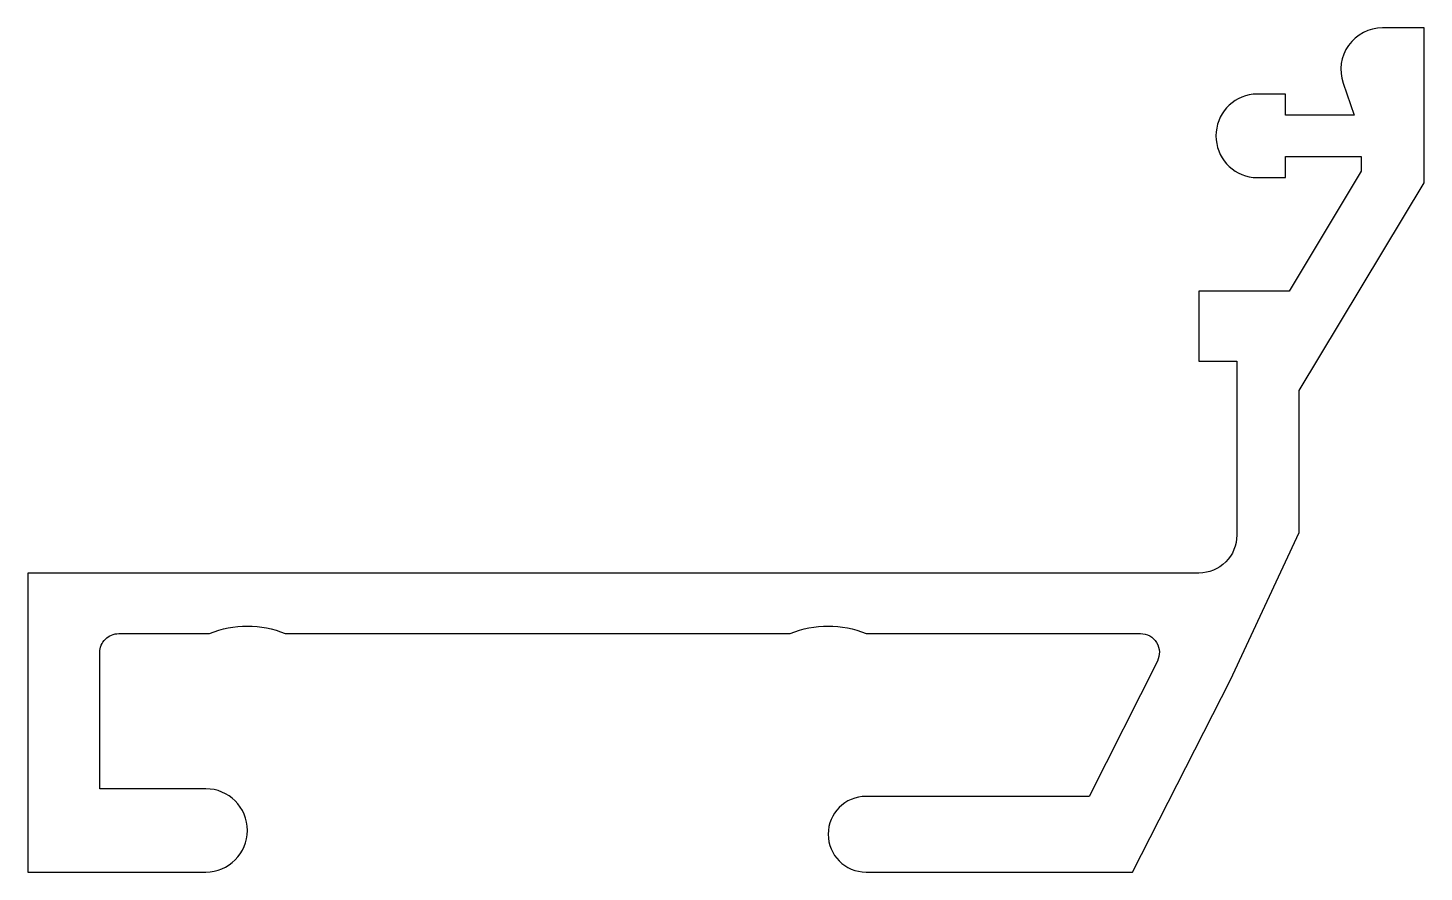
# Model space of a CAD drawing. Extents: x 156.3 to 193.2, y 216.9 to 239.2.
import ezdxf

# ---------------------------------------------------------------- set-up
doc = ezdxf.new("R2010")
doc.units = 0
doc.layers.add('ANA', color=220, linetype='CONTINUOUS')

msp = doc.modelspace()

# ---------------------------------------------------------------- linework, layer by layer
at = {"layer": 'ANA', "color": 7}
msp.add_lwpolyline([(158.156, 222.715, -0.414214), (158.656, 223.215), (161.056, 223.215, -0.2), (163.056, 223.215), (176.406, 223.215, -0.2), (178.406, 223.215), (185.66, 223.215, -0.558539), (186.107, 222.49), (184.306, 218.915), (178.406, 218.915, 1), (178.406, 216.915), (185.447, 216.915), (188.039, 221.991), (189.856, 225.887), (189.856, 229.639), (193.156, 235.119), (193.156, 239.215), (192.056, 239.215, 0.515098), (191.016, 237.757), (191.306, 236.915), (189.491, 236.915), (189.491, 237.465), (188.635, 237.465, 0.89054), (188.635, 235.265), (189.491, 235.265), (189.491, 235.815), (191.491, 235.815), (191.491, 235.432), (189.593, 232.265), (187.206, 232.265), (187.206, 230.415), (188.206, 230.415), (188.206, 229.668), (188.206, 225.815, -0.414214), (187.206, 224.815), (156.256, 224.815), (156.256, 216.915), (160.956, 216.915, 1), (160.956, 219.115), (158.156, 219.115)], format="xyb", close=True, dxfattribs=at)

doc.saveas('drawing.dxf')
